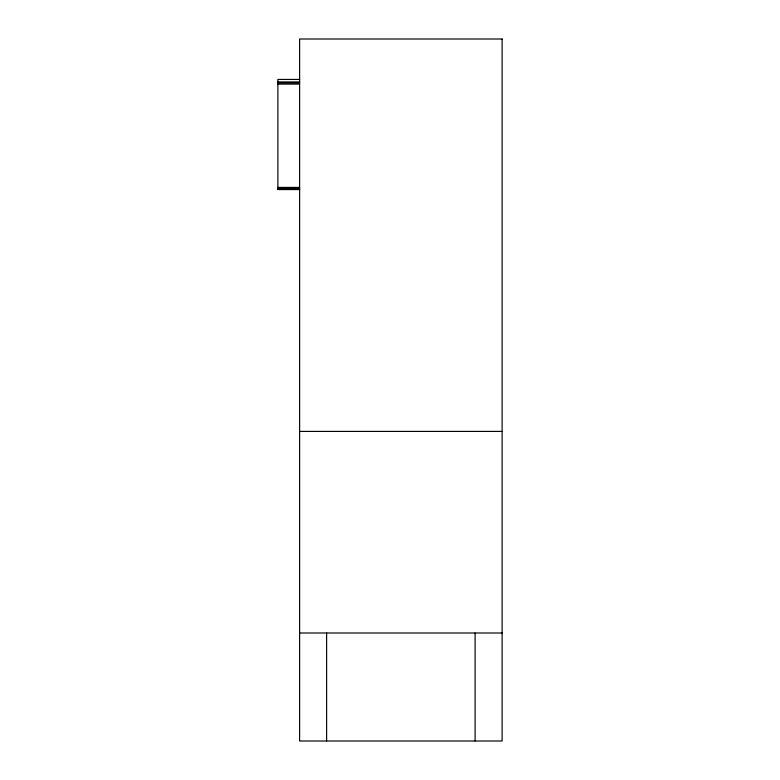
<?xml version="1.0" encoding="UTF-8"?>
<svg xmlns="http://www.w3.org/2000/svg" width="780" height="780" viewBox="0 0 780 780"><rect width="100%" height="100%" fill="white"/><g stroke="black" fill="none" stroke-linecap="round" stroke-linejoin="round"><path stroke-width="1.17" d="M299.618 79.443L277.885 79.443L277.885 189.579L299.618 189.579M277.885 81.939L299.618 81.939M277.885 82.865L299.618 82.865M277.885 84.094L299.618 84.094M277.885 187.424L299.618 187.424M277.885 188.721L299.618 188.721M277.885 189.189L299.618 189.189M299.618 431.408L502.115 431.408M299.618 632.999L502.115 632.999M475.118 632.999L475.118 741M326.615 632.999L326.615 741M502.115 39L299.618 39L299.618 741L502.115 741L502.115 39"/></g></svg>
